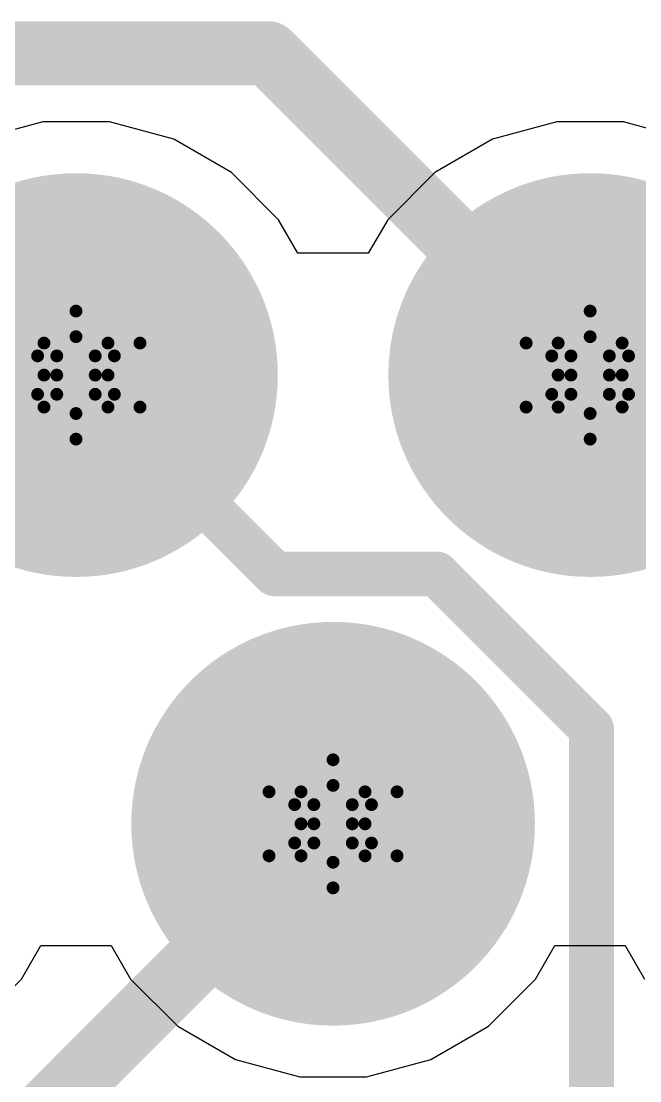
# Model space of a CAD drawing. Header units: inches. Extents: x -11 to 5379, y 0 to 5429.
# Drawn here: x 192.735 to 195.189, y 99.337 to 103.54 of the extents above; entities that cross this region are included whole.
import ezdxf

# ---------------------------------------------------------------- set-up
doc = ezdxf.new("R2010")
doc.units = ezdxf.units.IN
for name, color, linetype in [('Bottom Layer', 5, 'Continuous'), ('Bottom Solder', 6, 'Continuous'), ('Drill Drawing', 1, 'Continuous'), ('GND', 16, 'Continuous'), ('Multi-Layer', 9, 'Continuous'), ('Pad Holes', 156, 'Continuous'), ('PWR', 76, 'Continuous'), ('Top Layer', 1, 'Continuous'), ('Top Solder', 216, 'Continuous')]:
    doc.layers.add(name, color=color, linetype=linetype)

# ---------------------------------------------------------------- blocks, each defined once
blk = doc.blocks.new('X12ADAB1A3DY1027_519')
at = {"layer": 'Bottom Layer'}
h = blk.add_hatch(color=5, dxfattribs=at)
edge = h.paths.add_edge_path()
edge.add_arc((0.51, -0.25), 0.75, 0, 360)
h = blk.add_hatch(color=5, dxfattribs=at)
edge = h.paths.add_edge_path()
edge.add_arc((-0.5101, -2.03), 0.75, 0, 360)
h = blk.add_hatch(color=5, dxfattribs=at)
edge = h.paths.add_edge_path()
edge.add_arc((1.5301, -2.03), 0.75, 0, 360)
at = {"layer": 'Bottom Solder'}
h = blk.add_hatch(color=6, dxfattribs=at)
edge = h.paths.add_edge_path()
edge.add_arc((0.51, -0.25), 0.8008, 0, 360)
h = blk.add_hatch(color=6, dxfattribs=at)
edge = h.paths.add_edge_path()
edge.add_arc((-0.5101, -2.03), 0.8008, 0, 360)
h = blk.add_hatch(color=6, dxfattribs=at)
edge = h.paths.add_edge_path()
edge.add_arc((1.5301, -2.03), 0.8008, 0, 360)
at = {"layer": 'GND'}
h = blk.add_hatch(color=16, dxfattribs=at)
edge = h.paths.add_edge_path()
edge.add_arc((0.51, -0.25), 0.75, 0, 360)
h = blk.add_hatch(color=16, dxfattribs=at)
edge = h.paths.add_edge_path()
edge.add_arc((-0.5101, -2.03), 0.75, 0, 360)
h = blk.add_hatch(color=16, dxfattribs=at)
edge = h.paths.add_edge_path()
edge.add_arc((1.5301, -2.03), 0.75, 0, 360)
at = {"layer": 'Multi-Layer'}
h = blk.add_hatch(color=9, dxfattribs=at)
edge = h.paths.add_edge_path()
edge.add_arc((0.51, -0.25), 0.75, 0, 360)
h = blk.add_hatch(color=9, dxfattribs=at)
edge = h.paths.add_edge_path()
edge.add_arc((-0.5101, -2.03), 0.75, 0, 360)
h = blk.add_hatch(color=9, dxfattribs=at)
edge = h.paths.add_edge_path()
edge.add_arc((1.5301, -2.03), 0.75, 0, 360)
at = {"layer": 'Pad Holes'}
h = blk.add_hatch(color=7, dxfattribs=at)
edge = h.paths.add_edge_path()
edge.add_arc((0.51, -0.2498), 0.45, 0, 360)
h = blk.add_hatch(color=7, dxfattribs=at)
edge = h.paths.add_edge_path()
edge.add_arc((-0.5101, -2.03), 0.45, 0, 360)
h = blk.add_hatch(color=7, dxfattribs=at)
edge = h.paths.add_edge_path()
edge.add_arc((1.5302, -2.03), 0.45, 0, 360)
at = {"layer": 'PWR'}
h = blk.add_hatch(color=76, dxfattribs=at)
edge = h.paths.add_edge_path()
edge.add_arc((0.51, -0.25), 0.75, 0, 360)
h = blk.add_hatch(color=76, dxfattribs=at)
edge = h.paths.add_edge_path()
edge.add_arc((-0.5101, -2.03), 0.75, 0, 360)
h = blk.add_hatch(color=76, dxfattribs=at)
edge = h.paths.add_edge_path()
edge.add_arc((1.5301, -2.03), 0.75, 0, 360)
at = {"layer": 'Top Layer'}
h = blk.add_hatch(color=1, dxfattribs=at)
edge = h.paths.add_edge_path()
edge.add_arc((0.51, -0.25), 0.75, 0, 360)
h = blk.add_hatch(color=1, dxfattribs=at)
edge = h.paths.add_edge_path()
edge.add_arc((-0.5101, -2.03), 0.75, 0, 360)
h = blk.add_hatch(color=1, dxfattribs=at)
edge = h.paths.add_edge_path()
edge.add_arc((1.5301, -2.03), 0.75, 0, 360)
at = {"layer": 'Top Solder'}
h = blk.add_hatch(color=216, dxfattribs=at)
edge = h.paths.add_edge_path()
edge.add_arc((0.51, -0.25), 0.8008, 0, 360)
h = blk.add_hatch(color=216, dxfattribs=at)
edge = h.paths.add_edge_path()
edge.add_arc((-0.5101, -2.03), 0.8008, 0, 360)
h = blk.add_hatch(color=216, dxfattribs=at)
edge = h.paths.add_edge_path()
edge.add_arc((1.5301, -2.03), 0.8008, 0, 360)

msp = doc.modelspace()

# ---------------------------------------------------------------- linework, layer by layer
at = {"layer": 'Bottom Layer'}
for points in [[(190.9233, 97.3074, 0.254, 0.254, 0), (193.972, 100.3561, 0.254, 0.254, 0)], [(193.972, 100.3561, 0.254, 0.254, 0), (193.9721, 100.3561, 0.254, 0.254, 0)]]:
    msp.add_lwpolyline(points, format="xyseb", dxfattribs=at)
for points in [[(193.9085, 100.3561, 0.127, 0.127, 1), (194.0355, 100.3561, 0.127, 0.127, 1)], [(193.9085, 100.3561, 0.127, 0.127, 1), (194.0355, 100.3561, 0.127, 0.127, 1)], [(193.9086, 100.3561, 0.127, 0.127, 1), (194.0356, 100.3561, 0.127, 0.127, 1)]]:
    msp.add_lwpolyline(points, format="xyseb", close=True, dxfattribs=at)
at = {"layer": 'Drill Drawing'}
for points in [[(192.825, 102.2632, 0.0508, 0.0508, 0), (192.952, 102.3902, 0.0508, 0.0508, 0)], [(192.952, 102.3902, 0.0508, 0.0508, 0), (193.079, 102.2632, 0.0508, 0.0508, 0)], [(194.8653, 102.2632, 0.0508, 0.0508, 0), (194.9923, 102.3902, 0.0508, 0.0508, 0)], [(194.9923, 102.3902, 0.0508, 0.0508, 0), (195.1193, 102.2632, 0.0508, 0.0508, 0)], [(192.698, 102.2632, 0.0508, 0.0508, 0), (192.825, 102.1362, 0.0508, 0.0508, 0)], [(192.698, 102.2632, 0.0508, 0.0508, 0), (192.825, 102.2632, 0.0508, 0.0508, 0)], [(192.8758, 102.2124, 0.0508, 0.0508, 0), (192.952, 102.2886, 0.0508, 0.0508, 0)], [(192.952, 102.2886, 0.0508, 0.0508, 0), (193.0282, 102.2124, 0.0508, 0.0508, 0)], [(193.079, 102.2632, 0.0508, 0.0508, 0), (193.206, 102.2632, 0.0508, 0.0508, 0)], [(193.079, 102.1362, 0.0508, 0.0508, 0), (193.206, 102.2632, 0.0508, 0.0508, 0)], [(194.7383, 102.2632, 0.0508, 0.0508, 0), (194.8653, 102.1362, 0.0508, 0.0508, 0)], [(194.7383, 102.2632, 0.0508, 0.0508, 0), (194.8653, 102.2632, 0.0508, 0.0508, 0)], [(194.9161, 102.2124, 0.0508, 0.0508, 0), (194.9923, 102.2886, 0.0508, 0.0508, 0)], [(194.9923, 102.2886, 0.0508, 0.0508, 0), (195.0685, 102.2124, 0.0508, 0.0508, 0)], [(195.1193, 102.2632, 0.0508, 0.0508, 0), (195.2463, 102.2632, 0.0508, 0.0508, 0)], [(195.1193, 102.1362, 0.0508, 0.0508, 0), (195.2463, 102.2632, 0.0508, 0.0508, 0)], [(192.7996, 102.2124, 0.0508, 0.0508, 0), (192.8758, 102.1362, 0.0508, 0.0508, 0)], [(192.7996, 102.2124, 0.0508, 0.0508, 0), (192.8758, 102.2124, 0.0508, 0.0508, 0)], [(193.0282, 102.2124, 0.0508, 0.0508, 0), (193.1044, 102.2124, 0.0508, 0.0508, 0)], [(193.0282, 102.1362, 0.0508, 0.0508, 0), (193.1044, 102.2124, 0.0508, 0.0508, 0)], [(194.8399, 102.2124, 0.0508, 0.0508, 0), (194.9161, 102.1362, 0.0508, 0.0508, 0)], [(194.8399, 102.2124, 0.0508, 0.0508, 0), (194.9161, 102.2124, 0.0508, 0.0508, 0)], [(195.0685, 102.2124, 0.0508, 0.0508, 0), (195.1447, 102.2124, 0.0508, 0.0508, 0)], [(195.0685, 102.1362, 0.0508, 0.0508, 0), (195.1447, 102.2124, 0.0508, 0.0508, 0)], [(192.698, 102.0092, 0.0508, 0.0508, 0), (192.825, 102.1362, 0.0508, 0.0508, 0)], [(192.7996, 102.06, 0.0508, 0.0508, 0), (192.8758, 102.1362, 0.0508, 0.0508, 0)], [(193.0282, 102.1362, 0.0508, 0.0508, 0), (193.1044, 102.06, 0.0508, 0.0508, 0)], [(193.079, 102.1362, 0.0508, 0.0508, 0), (193.206, 102.0092, 0.0508, 0.0508, 0)], [(194.7383, 102.0092, 0.0508, 0.0508, 0), (194.8653, 102.1362, 0.0508, 0.0508, 0)], [(194.8399, 102.06, 0.0508, 0.0508, 0), (194.9161, 102.1362, 0.0508, 0.0508, 0)], [(195.0685, 102.1362, 0.0508, 0.0508, 0), (195.1447, 102.06, 0.0508, 0.0508, 0)], [(195.1193, 102.1362, 0.0508, 0.0508, 0), (195.2463, 102.0092, 0.0508, 0.0508, 0)], [(192.7996, 102.06, 0.0508, 0.0508, 0), (192.8758, 102.06, 0.0508, 0.0508, 0)], [(192.8758, 102.06, 0.0508, 0.0508, 0), (192.952, 101.9838, 0.0508, 0.0508, 0)], [(192.952, 101.9838, 0.0508, 0.0508, 0), (193.0282, 102.06, 0.0508, 0.0508, 0)], [(193.0282, 102.06, 0.0508, 0.0508, 0), (193.1044, 102.06, 0.0508, 0.0508, 0)], [(194.8399, 102.06, 0.0508, 0.0508, 0), (194.9161, 102.06, 0.0508, 0.0508, 0)], [(194.9161, 102.06, 0.0508, 0.0508, 0), (194.9923, 101.9838, 0.0508, 0.0508, 0)], [(194.9923, 101.9838, 0.0508, 0.0508, 0), (195.0685, 102.06, 0.0508, 0.0508, 0)], [(195.0685, 102.06, 0.0508, 0.0508, 0), (195.1447, 102.06, 0.0508, 0.0508, 0)], [(192.698, 102.0092, 0.0508, 0.0508, 0), (192.825, 102.0092, 0.0508, 0.0508, 0)], [(192.825, 102.0092, 0.0508, 0.0508, 0), (192.952, 101.8822, 0.0508, 0.0508, 0)], [(192.952, 101.8822, 0.0508, 0.0508, 0), (193.079, 102.0092, 0.0508, 0.0508, 0)], [(193.079, 102.0092, 0.0508, 0.0508, 0), (193.206, 102.0092, 0.0508, 0.0508, 0)], [(194.7383, 102.0092, 0.0508, 0.0508, 0), (194.8653, 102.0092, 0.0508, 0.0508, 0)], [(194.8653, 102.0092, 0.0508, 0.0508, 0), (194.9923, 101.8822, 0.0508, 0.0508, 0)], [(194.9923, 101.8822, 0.0508, 0.0508, 0), (195.1193, 102.0092, 0.0508, 0.0508, 0)], [(195.1193, 102.0092, 0.0508, 0.0508, 0), (195.2463, 102.0092, 0.0508, 0.0508, 0)], [(193.8451, 100.4831, 0.0508, 0.0508, 0), (193.9721, 100.6101, 0.0508, 0.0508, 0)], [(193.9721, 100.6101, 0.0508, 0.0508, 0), (194.0991, 100.4831, 0.0508, 0.0508, 0)], [(193.7181, 100.4831, 0.0508, 0.0508, 0), (193.8451, 100.3561, 0.0508, 0.0508, 0)], [(193.7181, 100.4831, 0.0508, 0.0508, 0), (193.8451, 100.4831, 0.0508, 0.0508, 0)], [(193.8959, 100.4323, 0.0508, 0.0508, 0), (193.9721, 100.5085, 0.0508, 0.0508, 0)], [(193.9721, 100.5085, 0.0508, 0.0508, 0), (194.0483, 100.4323, 0.0508, 0.0508, 0)], [(194.0991, 100.4831, 0.0508, 0.0508, 0), (194.2261, 100.4831, 0.0508, 0.0508, 0)], [(194.0991, 100.3561, 0.0508, 0.0508, 0), (194.2261, 100.4831, 0.0508, 0.0508, 0)], [(193.8197, 100.4323, 0.0508, 0.0508, 0), (193.8959, 100.3561, 0.0508, 0.0508, 0)], [(193.8197, 100.4323, 0.0508, 0.0508, 0), (193.8959, 100.4323, 0.0508, 0.0508, 0)], [(194.0483, 100.4323, 0.0508, 0.0508, 0), (194.1245, 100.4323, 0.0508, 0.0508, 0)], [(194.0483, 100.3561, 0.0508, 0.0508, 0), (194.1245, 100.4323, 0.0508, 0.0508, 0)], [(193.7181, 100.2291, 0.0508, 0.0508, 0), (193.8451, 100.3561, 0.0508, 0.0508, 0)], [(193.8197, 100.2799, 0.0508, 0.0508, 0), (193.8959, 100.3561, 0.0508, 0.0508, 0)], [(194.0483, 100.3561, 0.0508, 0.0508, 0), (194.1245, 100.2799, 0.0508, 0.0508, 0)], [(194.0991, 100.3561, 0.0508, 0.0508, 0), (194.2261, 100.2291, 0.0508, 0.0508, 0)], [(193.8197, 100.2799, 0.0508, 0.0508, 0), (193.8959, 100.2799, 0.0508, 0.0508, 0)], [(193.8959, 100.2799, 0.0508, 0.0508, 0), (193.9721, 100.2037, 0.0508, 0.0508, 0)], [(193.9721, 100.2037, 0.0508, 0.0508, 0), (194.0483, 100.2799, 0.0508, 0.0508, 0)], [(194.0483, 100.2799, 0.0508, 0.0508, 0), (194.1245, 100.2799, 0.0508, 0.0508, 0)], [(193.7181, 100.2291, 0.0508, 0.0508, 0), (193.8451, 100.2291, 0.0508, 0.0508, 0)], [(193.8451, 100.2291, 0.0508, 0.0508, 0), (193.9721, 100.1021, 0.0508, 0.0508, 0)], [(193.9721, 100.1021, 0.0508, 0.0508, 0), (194.0991, 100.2291, 0.0508, 0.0508, 0)], [(194.0991, 100.2291, 0.0508, 0.0508, 0), (194.2261, 100.2291, 0.0508, 0.0508, 0)]]:
    msp.add_lwpolyline(points, format="xyseb", dxfattribs=at)
for points in [[(192.9393, 102.3902, 0.0254, 0.0254, 1), (192.9647, 102.3902, 0.0254, 0.0254, 1)], [(192.9393, 102.3902, 0.0254, 0.0254, 1), (192.9647, 102.3902, 0.0254, 0.0254, 1)], [(194.9796, 102.3902, 0.0254, 0.0254, 1), (195.005, 102.3902, 0.0254, 0.0254, 1)], [(194.9796, 102.3902, 0.0254, 0.0254, 1), (195.005, 102.3902, 0.0254, 0.0254, 1)], [(192.8123, 102.2632, 0.0254, 0.0254, 1), (192.8377, 102.2632, 0.0254, 0.0254, 1)], [(192.8123, 102.2632, 0.0254, 0.0254, 1), (192.8377, 102.2632, 0.0254, 0.0254, 1)], [(192.9393, 102.2886, 0.0254, 0.0254, 1), (192.9647, 102.2886, 0.0254, 0.0254, 1)], [(192.9393, 102.2886, 0.0254, 0.0254, 1), (192.9647, 102.2886, 0.0254, 0.0254, 1)], [(193.0663, 102.2632, 0.0254, 0.0254, 1), (193.0917, 102.2632, 0.0254, 0.0254, 1)], [(193.0663, 102.2632, 0.0254, 0.0254, 1), (193.0917, 102.2632, 0.0254, 0.0254, 1)], [(193.1933, 102.2632, 0.0254, 0.0254, 1), (193.2187, 102.2632, 0.0254, 0.0254, 1)], [(193.1933, 102.2632, 0.0254, 0.0254, 1), (193.2187, 102.2632, 0.0254, 0.0254, 1)], [(194.7256, 102.2632, 0.0254, 0.0254, 1), (194.751, 102.2632, 0.0254, 0.0254, 1)], [(194.7256, 102.2632, 0.0254, 0.0254, 1), (194.751, 102.2632, 0.0254, 0.0254, 1)], [(194.8526, 102.2632, 0.0254, 0.0254, 1), (194.878, 102.2632, 0.0254, 0.0254, 1)], [(194.8526, 102.2632, 0.0254, 0.0254, 1), (194.878, 102.2632, 0.0254, 0.0254, 1)], [(194.9796, 102.2886, 0.0254, 0.0254, 1), (195.005, 102.2886, 0.0254, 0.0254, 1)], [(194.9796, 102.2886, 0.0254, 0.0254, 1), (195.005, 102.2886, 0.0254, 0.0254, 1)], [(195.1066, 102.2632, 0.0254, 0.0254, 1), (195.132, 102.2632, 0.0254, 0.0254, 1)], [(195.1066, 102.2632, 0.0254, 0.0254, 1), (195.132, 102.2632, 0.0254, 0.0254, 1)], [(192.7869, 102.2124, 0.0254, 0.0254, 1), (192.8123, 102.2124, 0.0254, 0.0254, 1)], [(192.7869, 102.2124, 0.0254, 0.0254, 1), (192.8123, 102.2124, 0.0254, 0.0254, 1)], [(192.8631, 102.2124, 0.0254, 0.0254, 1), (192.8885, 102.2124, 0.0254, 0.0254, 1)], [(192.8631, 102.2124, 0.0254, 0.0254, 1), (192.8885, 102.2124, 0.0254, 0.0254, 1)], [(193.0155, 102.2124, 0.0254, 0.0254, 1), (193.0409, 102.2124, 0.0254, 0.0254, 1)], [(193.0155, 102.2124, 0.0254, 0.0254, 1), (193.0409, 102.2124, 0.0254, 0.0254, 1)], [(193.0917, 102.2124, 0.0254, 0.0254, 1), (193.1171, 102.2124, 0.0254, 0.0254, 1)], [(193.0917, 102.2124, 0.0254, 0.0254, 1), (193.1171, 102.2124, 0.0254, 0.0254, 1)], [(194.8272, 102.2124, 0.0254, 0.0254, 1), (194.8526, 102.2124, 0.0254, 0.0254, 1)], [(194.8272, 102.2124, 0.0254, 0.0254, 1), (194.8526, 102.2124, 0.0254, 0.0254, 1)], [(194.9034, 102.2124, 0.0254, 0.0254, 1), (194.9288, 102.2124, 0.0254, 0.0254, 1)], [(194.9034, 102.2124, 0.0254, 0.0254, 1), (194.9288, 102.2124, 0.0254, 0.0254, 1)], [(195.0558, 102.2124, 0.0254, 0.0254, 1), (195.0812, 102.2124, 0.0254, 0.0254, 1)], [(195.0558, 102.2124, 0.0254, 0.0254, 1), (195.0812, 102.2124, 0.0254, 0.0254, 1)], [(195.132, 102.2124, 0.0254, 0.0254, 1), (195.1574, 102.2124, 0.0254, 0.0254, 1)], [(195.132, 102.2124, 0.0254, 0.0254, 1), (195.1574, 102.2124, 0.0254, 0.0254, 1)], [(192.8123, 102.1362, 0.0254, 0.0254, 1), (192.8377, 102.1362, 0.0254, 0.0254, 1)], [(192.8123, 102.1362, 0.0254, 0.0254, 1), (192.8377, 102.1362, 0.0254, 0.0254, 1)], [(192.8631, 102.1362, 0.0254, 0.0254, 1), (192.8885, 102.1362, 0.0254, 0.0254, 1)], [(192.8631, 102.1362, 0.0254, 0.0254, 1), (192.8885, 102.1362, 0.0254, 0.0254, 1)], [(193.0155, 102.1362, 0.0254, 0.0254, 1), (193.0409, 102.1362, 0.0254, 0.0254, 1)], [(193.0155, 102.1362, 0.0254, 0.0254, 1), (193.0409, 102.1362, 0.0254, 0.0254, 1)], [(193.0663, 102.1362, 0.0254, 0.0254, 1), (193.0917, 102.1362, 0.0254, 0.0254, 1)], [(193.0663, 102.1362, 0.0254, 0.0254, 1), (193.0917, 102.1362, 0.0254, 0.0254, 1)], [(194.8526, 102.1362, 0.0254, 0.0254, 1), (194.878, 102.1362, 0.0254, 0.0254, 1)], [(194.8526, 102.1362, 0.0254, 0.0254, 1), (194.878, 102.1362, 0.0254, 0.0254, 1)], [(194.9034, 102.1362, 0.0254, 0.0254, 1), (194.9288, 102.1362, 0.0254, 0.0254, 1)], [(194.9034, 102.1362, 0.0254, 0.0254, 1), (194.9288, 102.1362, 0.0254, 0.0254, 1)], [(195.0558, 102.1362, 0.0254, 0.0254, 1), (195.0812, 102.1362, 0.0254, 0.0254, 1)], [(195.0558, 102.1362, 0.0254, 0.0254, 1), (195.0812, 102.1362, 0.0254, 0.0254, 1)], [(195.1066, 102.1362, 0.0254, 0.0254, 1), (195.132, 102.1362, 0.0254, 0.0254, 1)], [(195.1066, 102.1362, 0.0254, 0.0254, 1), (195.132, 102.1362, 0.0254, 0.0254, 1)], [(192.7869, 102.06, 0.0254, 0.0254, 1), (192.8123, 102.06, 0.0254, 0.0254, 1)], [(192.7869, 102.06, 0.0254, 0.0254, 1), (192.8123, 102.06, 0.0254, 0.0254, 1)], [(192.8631, 102.06, 0.0254, 0.0254, 1), (192.8885, 102.06, 0.0254, 0.0254, 1)], [(192.8631, 102.06, 0.0254, 0.0254, 1), (192.8885, 102.06, 0.0254, 0.0254, 1)], [(193.0155, 102.06, 0.0254, 0.0254, 1), (193.0409, 102.06, 0.0254, 0.0254, 1)], [(193.0155, 102.06, 0.0254, 0.0254, 1), (193.0409, 102.06, 0.0254, 0.0254, 1)], [(193.0917, 102.06, 0.0254, 0.0254, 1), (193.1171, 102.06, 0.0254, 0.0254, 1)], [(193.0917, 102.06, 0.0254, 0.0254, 1), (193.1171, 102.06, 0.0254, 0.0254, 1)], [(194.8272, 102.06, 0.0254, 0.0254, 1), (194.8526, 102.06, 0.0254, 0.0254, 1)], [(194.8272, 102.06, 0.0254, 0.0254, 1), (194.8526, 102.06, 0.0254, 0.0254, 1)], [(194.9034, 102.06, 0.0254, 0.0254, 1), (194.9288, 102.06, 0.0254, 0.0254, 1)], [(194.9034, 102.06, 0.0254, 0.0254, 1), (194.9288, 102.06, 0.0254, 0.0254, 1)], [(195.0558, 102.06, 0.0254, 0.0254, 1), (195.0812, 102.06, 0.0254, 0.0254, 1)], [(195.0558, 102.06, 0.0254, 0.0254, 1), (195.0812, 102.06, 0.0254, 0.0254, 1)], [(195.132, 102.06, 0.0254, 0.0254, 1), (195.1574, 102.06, 0.0254, 0.0254, 1)], [(195.132, 102.06, 0.0254, 0.0254, 1), (195.1574, 102.06, 0.0254, 0.0254, 1)], [(192.8123, 102.0092, 0.0254, 0.0254, 1), (192.8377, 102.0092, 0.0254, 0.0254, 1)], [(192.8123, 102.0092, 0.0254, 0.0254, 1), (192.8377, 102.0092, 0.0254, 0.0254, 1)], [(193.0663, 102.0092, 0.0254, 0.0254, 1), (193.0917, 102.0092, 0.0254, 0.0254, 1)], [(193.0663, 102.0092, 0.0254, 0.0254, 1), (193.0917, 102.0092, 0.0254, 0.0254, 1)], [(193.1933, 102.0092, 0.0254, 0.0254, 1), (193.2187, 102.0092, 0.0254, 0.0254, 1)], [(193.1933, 102.0092, 0.0254, 0.0254, 1), (193.2187, 102.0092, 0.0254, 0.0254, 1)], [(194.7256, 102.0092, 0.0254, 0.0254, 1), (194.751, 102.0092, 0.0254, 0.0254, 1)], [(194.7256, 102.0092, 0.0254, 0.0254, 1), (194.751, 102.0092, 0.0254, 0.0254, 1)], [(194.8526, 102.0092, 0.0254, 0.0254, 1), (194.878, 102.0092, 0.0254, 0.0254, 1)], [(194.8526, 102.0092, 0.0254, 0.0254, 1), (194.878, 102.0092, 0.0254, 0.0254, 1)], [(195.1066, 102.0092, 0.0254, 0.0254, 1), (195.132, 102.0092, 0.0254, 0.0254, 1)], [(195.1066, 102.0092, 0.0254, 0.0254, 1), (195.132, 102.0092, 0.0254, 0.0254, 1)], [(192.9393, 101.9838, 0.0254, 0.0254, 1), (192.9647, 101.9838, 0.0254, 0.0254, 1)], [(192.9393, 101.9838, 0.0254, 0.0254, 1), (192.9647, 101.9838, 0.0254, 0.0254, 1)], [(194.9796, 101.9838, 0.0254, 0.0254, 1), (195.005, 101.9838, 0.0254, 0.0254, 1)], [(194.9796, 101.9838, 0.0254, 0.0254, 1), (195.005, 101.9838, 0.0254, 0.0254, 1)], [(192.9393, 101.8822, 0.0254, 0.0254, 1), (192.9647, 101.8822, 0.0254, 0.0254, 1)], [(192.9393, 101.8822, 0.0254, 0.0254, 1), (192.9647, 101.8822, 0.0254, 0.0254, 1)], [(194.9796, 101.8822, 0.0254, 0.0254, 1), (195.005, 101.8822, 0.0254, 0.0254, 1)], [(194.9796, 101.8822, 0.0254, 0.0254, 1), (195.005, 101.8822, 0.0254, 0.0254, 1)], [(193.9594, 100.6101, 0.0254, 0.0254, 1), (193.9848, 100.6101, 0.0254, 0.0254, 1)], [(193.9594, 100.6101, 0.0254, 0.0254, 1), (193.9848, 100.6101, 0.0254, 0.0254, 1)], [(193.7054, 100.4831, 0.0254, 0.0254, 1), (193.7308, 100.4831, 0.0254, 0.0254, 1)], [(193.7054, 100.4831, 0.0254, 0.0254, 1), (193.7308, 100.4831, 0.0254, 0.0254, 1)], [(193.8324, 100.4831, 0.0254, 0.0254, 1), (193.8578, 100.4831, 0.0254, 0.0254, 1)], [(193.8324, 100.4831, 0.0254, 0.0254, 1), (193.8578, 100.4831, 0.0254, 0.0254, 1)], [(193.9594, 100.5085, 0.0254, 0.0254, 1), (193.9848, 100.5085, 0.0254, 0.0254, 1)], [(193.9594, 100.5085, 0.0254, 0.0254, 1), (193.9848, 100.5085, 0.0254, 0.0254, 1)], [(194.0864, 100.4831, 0.0254, 0.0254, 1), (194.1118, 100.4831, 0.0254, 0.0254, 1)], [(194.0864, 100.4831, 0.0254, 0.0254, 1), (194.1118, 100.4831, 0.0254, 0.0254, 1)], [(194.2134, 100.4831, 0.0254, 0.0254, 1), (194.2388, 100.4831, 0.0254, 0.0254, 1)], [(194.2134, 100.4831, 0.0254, 0.0254, 1), (194.2388, 100.4831, 0.0254, 0.0254, 1)], [(193.807, 100.4323, 0.0254, 0.0254, 1), (193.8324, 100.4323, 0.0254, 0.0254, 1)], [(193.807, 100.4323, 0.0254, 0.0254, 1), (193.8324, 100.4323, 0.0254, 0.0254, 1)], [(193.8832, 100.4323, 0.0254, 0.0254, 1), (193.9086, 100.4323, 0.0254, 0.0254, 1)], [(193.8832, 100.4323, 0.0254, 0.0254, 1), (193.9086, 100.4323, 0.0254, 0.0254, 1)], [(194.0356, 100.4323, 0.0254, 0.0254, 1), (194.061, 100.4323, 0.0254, 0.0254, 1)], [(194.0356, 100.4323, 0.0254, 0.0254, 1), (194.061, 100.4323, 0.0254, 0.0254, 1)], [(194.1118, 100.4323, 0.0254, 0.0254, 1), (194.1372, 100.4323, 0.0254, 0.0254, 1)], [(194.1118, 100.4323, 0.0254, 0.0254, 1), (194.1372, 100.4323, 0.0254, 0.0254, 1)], [(193.8324, 100.3561, 0.0254, 0.0254, 1), (193.8578, 100.3561, 0.0254, 0.0254, 1)], [(193.8324, 100.3561, 0.0254, 0.0254, 1), (193.8578, 100.3561, 0.0254, 0.0254, 1)], [(193.8832, 100.3561, 0.0254, 0.0254, 1), (193.9086, 100.3561, 0.0254, 0.0254, 1)], [(193.8832, 100.3561, 0.0254, 0.0254, 1), (193.9086, 100.3561, 0.0254, 0.0254, 1)], [(194.0356, 100.3561, 0.0254, 0.0254, 1), (194.061, 100.3561, 0.0254, 0.0254, 1)], [(194.0356, 100.3561, 0.0254, 0.0254, 1), (194.061, 100.3561, 0.0254, 0.0254, 1)], [(194.0864, 100.3561, 0.0254, 0.0254, 1), (194.1118, 100.3561, 0.0254, 0.0254, 1)], [(194.0864, 100.3561, 0.0254, 0.0254, 1), (194.1118, 100.3561, 0.0254, 0.0254, 1)], [(193.807, 100.2799, 0.0254, 0.0254, 1), (193.8324, 100.2799, 0.0254, 0.0254, 1)], [(193.807, 100.2799, 0.0254, 0.0254, 1), (193.8324, 100.2799, 0.0254, 0.0254, 1)], [(193.8832, 100.2799, 0.0254, 0.0254, 1), (193.9086, 100.2799, 0.0254, 0.0254, 1)], [(193.8832, 100.2799, 0.0254, 0.0254, 1), (193.9086, 100.2799, 0.0254, 0.0254, 1)], [(194.0356, 100.2799, 0.0254, 0.0254, 1), (194.061, 100.2799, 0.0254, 0.0254, 1)], [(194.0356, 100.2799, 0.0254, 0.0254, 1), (194.061, 100.2799, 0.0254, 0.0254, 1)], [(194.1118, 100.2799, 0.0254, 0.0254, 1), (194.1372, 100.2799, 0.0254, 0.0254, 1)], [(194.1118, 100.2799, 0.0254, 0.0254, 1), (194.1372, 100.2799, 0.0254, 0.0254, 1)], [(193.7054, 100.2291, 0.0254, 0.0254, 1), (193.7308, 100.2291, 0.0254, 0.0254, 1)], [(193.7054, 100.2291, 0.0254, 0.0254, 1), (193.7308, 100.2291, 0.0254, 0.0254, 1)], [(193.8324, 100.2291, 0.0254, 0.0254, 1), (193.8578, 100.2291, 0.0254, 0.0254, 1)], [(193.8324, 100.2291, 0.0254, 0.0254, 1), (193.8578, 100.2291, 0.0254, 0.0254, 1)], [(193.9594, 100.2037, 0.0254, 0.0254, 1), (193.9848, 100.2037, 0.0254, 0.0254, 1)], [(193.9594, 100.2037, 0.0254, 0.0254, 1), (193.9848, 100.2037, 0.0254, 0.0254, 1)], [(194.0864, 100.2291, 0.0254, 0.0254, 1), (194.1118, 100.2291, 0.0254, 0.0254, 1)], [(194.0864, 100.2291, 0.0254, 0.0254, 1), (194.1118, 100.2291, 0.0254, 0.0254, 1)], [(194.2134, 100.2291, 0.0254, 0.0254, 1), (194.2388, 100.2291, 0.0254, 0.0254, 1)], [(194.2134, 100.2291, 0.0254, 0.0254, 1), (194.2388, 100.2291, 0.0254, 0.0254, 1)], [(193.9594, 100.1021, 0.0254, 0.0254, 1), (193.9848, 100.1021, 0.0254, 0.0254, 1)], [(193.9594, 100.1021, 0.0254, 0.0254, 1), (193.9848, 100.1021, 0.0254, 0.0254, 1)]]:
    msp.add_lwpolyline(points, format="xyseb", close=True, dxfattribs=at)
at = {"layer": 'GND'}
for p, q in [((192.8199, 103.1403), (192.5646, 103.0718)), ((193.0843, 103.1403), (192.8199, 103.1403)), ((193.3396, 103.0718), (193.0843, 103.1403)), ((194.86, 103.1403), (194.6047, 103.0718)), ((195.1244, 103.1403), (194.86, 103.1403)), ((195.3798, 103.0718), (195.1244, 103.1403)), ((193.5686, 102.9397), (193.3396, 103.0718)), ((194.6047, 103.0718), (194.3758, 102.9397)), ((193.7555, 102.7527), (193.5686, 102.9397)), ((194.3758, 102.9397), (194.1888, 102.7527)), ((193.8325, 102.6193), (193.7555, 102.7527)), ((194.1888, 102.7527), (194.1118, 102.6193)), ((194.1118, 102.6193), (193.8325, 102.6193)), ((192.7357, 99.7398), (192.8125, 99.8728)), ((192.8125, 99.8728), (193.0919, 99.8728)), ((193.0919, 99.8728), (193.1688, 99.7398)), ((194.7756, 99.7398), (194.8524, 99.8728)), ((194.8524, 99.8728), (195.1318, 99.8728)), ((195.1318, 99.8728), (195.2086, 99.7398)), ((192.5488, 99.5528), (192.7357, 99.7398)), ((193.1688, 99.7398), (193.3557, 99.5528)), ((194.5886, 99.5528), (194.7756, 99.7398)), ((193.3557, 99.5528), (193.5846, 99.4207)), ((194.3597, 99.4207), (194.5886, 99.5528)), ((193.5846, 99.4207), (193.84, 99.3522)), ((194.1043, 99.3522), (194.3597, 99.4207)), ((193.84, 99.3522), (194.1043, 99.3522))]:
    msp.add_line(p, q, dxfattribs=at)
at = {"layer": 'PWR'}
for p, q in [((192.8199, 103.1403), (192.5646, 103.0718)), ((193.0843, 103.1403), (192.8199, 103.1403)), ((193.3396, 103.0718), (193.0843, 103.1403)), ((194.86, 103.1403), (194.6047, 103.0718)), ((195.1244, 103.1403), (194.86, 103.1403)), ((195.3798, 103.0718), (195.1244, 103.1403)), ((193.5686, 102.9397), (193.3396, 103.0718)), ((194.6047, 103.0718), (194.3758, 102.9397)), ((193.7555, 102.7527), (193.5686, 102.9397)), ((194.3758, 102.9397), (194.1888, 102.7527)), ((193.8325, 102.6193), (193.7555, 102.7527)), ((194.1888, 102.7527), (194.1118, 102.6193)), ((194.1118, 102.6193), (193.8325, 102.6193)), ((192.7357, 99.7398), (192.8125, 99.8728)), ((192.8125, 99.8728), (193.0919, 99.8728)), ((193.0919, 99.8728), (193.1688, 99.7398)), ((194.7756, 99.7398), (194.8524, 99.8728)), ((194.8524, 99.8728), (195.1318, 99.8728)), ((195.1318, 99.8728), (195.2086, 99.7398)), ((192.5488, 99.5528), (192.7357, 99.7398)), ((193.1688, 99.7398), (193.3557, 99.5528)), ((194.5886, 99.5528), (194.7756, 99.7398)), ((193.3557, 99.5528), (193.5846, 99.4207)), ((194.3597, 99.4207), (194.5886, 99.5528)), ((193.5846, 99.4207), (193.84, 99.3522)), ((194.1043, 99.3522), (194.3597, 99.4207)), ((193.84, 99.3522), (194.1043, 99.3522))]:
    msp.add_line(p, q, dxfattribs=at)
at = {"layer": 'Top Layer'}
for points in [[(190.0232, 103.4132, 0.254, 0.254, 0), (193.7153, 103.4132, 0.254, 0.254, 0)], [(193.7153, 103.4132, 0.254, 0.254, 0), (194.9923, 102.1362, 0.254, 0.254, 0)], [(192.952, 102.1362, 0.1778, 0.1778, 0), (192.9521, 102.1362, 0.1778, 0.1778, 0)], [(192.9521, 102.1362, 0.1778, 0.1778, 0), (193.7408, 101.3475, 0.1778, 0.1778, 0)], [(193.7408, 101.3475, 0.1778, 0.1778, 0), (194.3828, 101.3475, 0.1778, 0.1778, 0)], [(194.3828, 101.3475, 0.1778, 0.1778, 0), (194.9977, 100.7326, 0.1778, 0.1778, 0)], [(194.9977, 100.7326, 0.1778, 0.1778, 0), (194.9978, 100.7325, 0.1778, 0.1778, 0)], [(194.9977, 100.7326, 0.1778, 0.1778, 0), (194.9977, 100.7326, 0.1778, 0.1778, 0)], [(194.9978, 97.4409, 0.1778, 0.1778, 0), (194.9978, 100.7325, 0.1778, 0.1778, 0)]]:
    msp.add_lwpolyline(points, format="xyseb", dxfattribs=at)
for points in [[(193.6518, 103.4132, 0.127, 0.127, 1), (193.7788, 103.4132, 0.127, 0.127, 1)], [(193.6518, 103.4132, 0.127, 0.127, 1), (193.7788, 103.4132, 0.127, 0.127, 1)], [(194.9288, 102.1362, 0.127, 0.127, 1), (195.0558, 102.1362, 0.127, 0.127, 1)], [(192.9075, 102.1362, 0.0889, 0.0889, 1), (192.9964, 102.1362, 0.0889, 0.0889, 1)], [(192.9077, 102.1362, 0.0889, 0.0889, 1), (192.9966, 102.1362, 0.0889, 0.0889, 1)], [(192.9077, 102.1362, 0.0889, 0.0889, 1), (192.9966, 102.1362, 0.0889, 0.0889, 1)], [(193.6964, 101.3475, 0.0889, 0.0889, 1), (193.7853, 101.3475, 0.0889, 0.0889, 1)], [(193.6964, 101.3475, 0.0889, 0.0889, 1), (193.7853, 101.3475, 0.0889, 0.0889, 1)], [(194.3383, 101.3475, 0.0889, 0.0889, 1), (194.4272, 101.3475, 0.0889, 0.0889, 1)], [(194.3383, 101.3475, 0.0889, 0.0889, 1), (194.4272, 101.3475, 0.0889, 0.0889, 1)], [(194.9532, 100.7326, 0.0889, 0.0889, 1), (195.0421, 100.7326, 0.0889, 0.0889, 1)], [(194.9532, 100.7326, 0.0889, 0.0889, 1), (195.0421, 100.7326, 0.0889, 0.0889, 1)], [(194.9532, 100.7326, 0.0889, 0.0889, 1), (195.0421, 100.7326, 0.0889, 0.0889, 1)], [(194.9532, 100.7326, 0.0889, 0.0889, 1), (195.0421, 100.7326, 0.0889, 0.0889, 1)], [(194.9534, 100.7325, 0.0889, 0.0889, 1), (195.0423, 100.7325, 0.0889, 0.0889, 1)], [(194.9534, 100.7325, 0.0889, 0.0889, 1), (195.0423, 100.7325, 0.0889, 0.0889, 1)]]:
    msp.add_lwpolyline(points, format="xyseb", close=True, dxfattribs=at)

# ---------------------------------------------------------------- block references
at = {"rotation": 180}
msp.add_blockref('X12ADAB1A3DY1027_519', (194.4822, 100.1063), dxfattribs=at)

doc.saveas('drawing.dxf')
